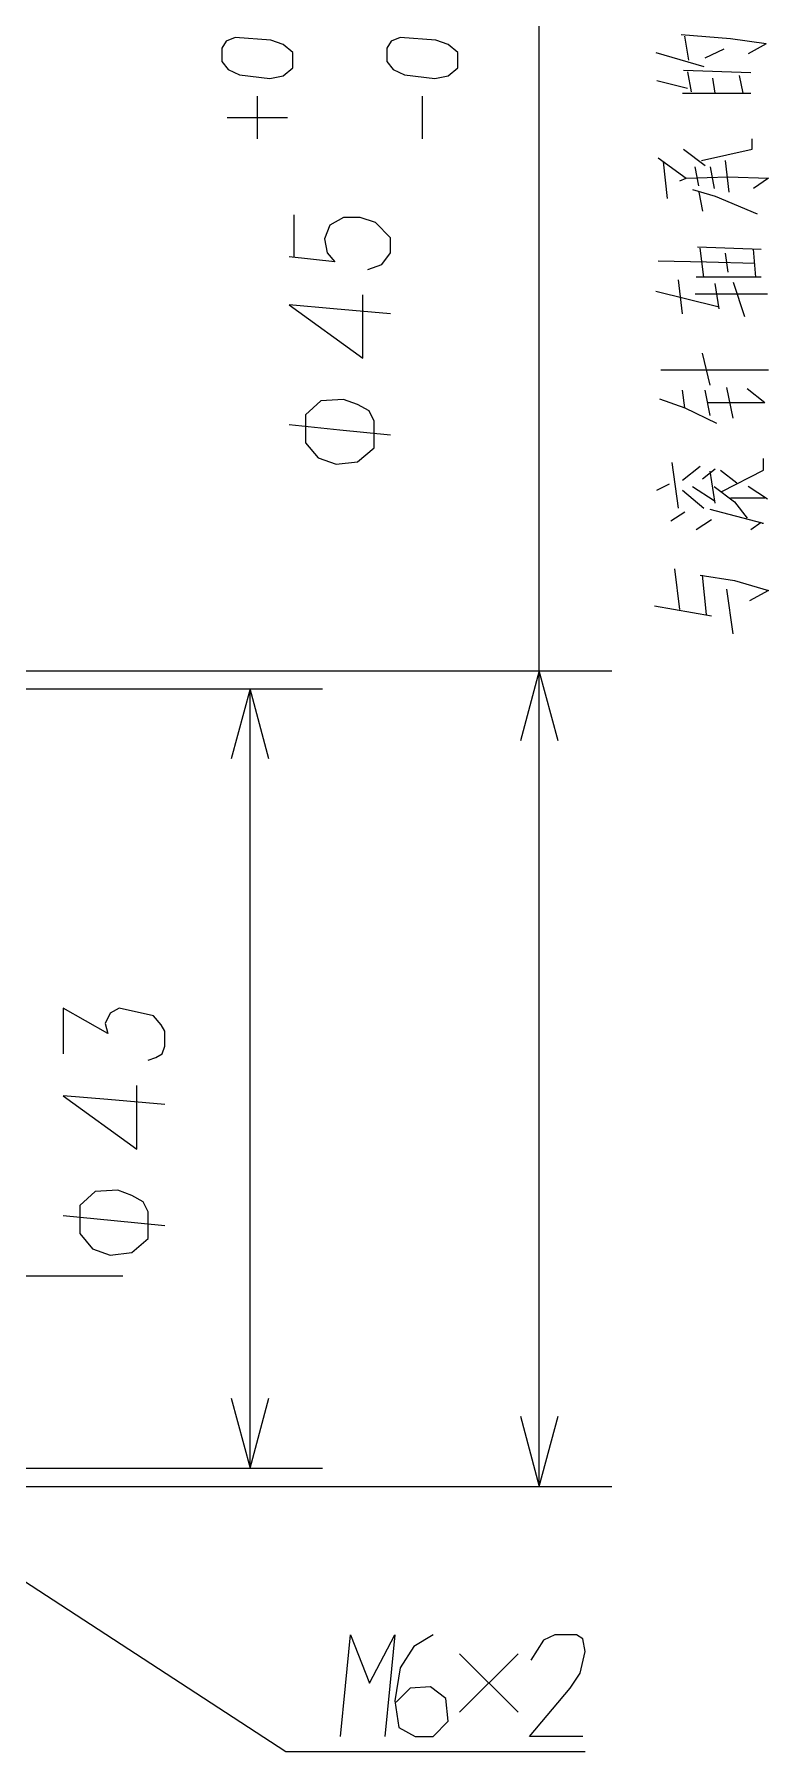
# Model space of a CAD drawing. Extents: x 0 to 297, y 0 to 210.
# Drawn here: x 138.02 to 158.27, y 121.38 to 168.76 of the extents above; entities that cross this region are included whole.
import ezdxf

# ---------------------------------------------------------------- set-up
doc = ezdxf.new("R2010")
doc.units = 0

msp = doc.modelspace()

# ---------------------------------------------------------------- linework, layer by layer
at = {"color": 255, "lineweight": 13}
for p, q in [((151.943, 128.699), (151.943, 180.679)), ((124.957, 151.199), (153.943, 151.199)), ((143.966, 129.199), (143.966, 150.699)), ((124.957, 128.699), (153.943, 128.699))]:
    msp.add_line(p, q, dxfattribs=at)
at = {"color": 255, "lineweight": 13, "ltscale": 0.262721}
for p, q in [((135.457, 150.699), (145.966, 150.699)), ((135.457, 129.199), (145.966, 129.199))]:
    msp.add_line(p, q, dxfattribs=at)
at = {"color": 255, "lineweight": 13, "ltscale": 0.379022}
msp.add_line((125.296, 134.511), (140.457, 134.511), dxfattribs=at)
at = {"color": 255, "lineweight": 13}
for points in [[(157.218, 168.639), (155.853, 168.744)], [(156.063, 168.044), (155.958, 168.709)], [(155.153, 168.254), (156.483, 167.869)], [(156.518, 168.114), (157.043, 168.359)], [(158.198, 168.499), (157.218, 168.639)], [(158.198, 168.499), (157.708, 168.219)], [(157.778, 167.694), (155.923, 167.764)], [(156.028, 167.729), (156.133, 167.169)], [(155.188, 167.484), (156.028, 167.274)], [(156.798, 167.134), (156.728, 167.554)], [(157.568, 167.134), (157.463, 167.624)], [(144.168, 165.878), (144.168, 167.054)], [(148.718, 165.878), (148.718, 167.054)], [(155.888, 167.134), (157.778, 167.134)], [(143.335, 166.466), (144.168, 166.466), (145.001, 166.466)], [(157.813, 165.594), (157.813, 165.874)], [(155.923, 165.594), (156.518, 165.139)], [(156.413, 165.279), (157.813, 165.594)], [(155.223, 165.349), (155.993, 164.789)], [(155.363, 165.244), (155.468, 164.229)], [(156.343, 164.579), (156.238, 165.104)], [(156.658, 165.104), (156.763, 164.509)], [(157.183, 164.404), (157.078, 165.279)], [(155.818, 164.719), (155.993, 164.789)], [(155.993, 164.789), (157.148, 164.824)], [(156.168, 164.474), (156.798, 164.299)], [(157.148, 164.824), (158.268, 164.789)], [(158.268, 164.789), (157.848, 164.509)], [(156.343, 164.404), (156.448, 163.879)], [(156.798, 164.299), (157.953, 163.809)], [(147.213, 162.273), (147.598, 162.413), (147.843, 162.728), (147.843, 163.148), (147.423, 163.568), (147.003, 163.708), (146.548, 163.708), (146.163, 163.498), (146.023, 163.113), (146.093, 162.728), (146.303, 162.483), (145.043, 162.623)], [(145.183, 162.623), (145.183, 163.778)], [(156.308, 162.899), (158.058, 162.829)], [(156.483, 162.059), (156.378, 162.864)], [(157.148, 162.199), (157.078, 162.724)], [(157.918, 162.059), (157.848, 162.829)], [(155.223, 162.514), (156.553, 162.479), (157.883, 162.444)], [(158.058, 162.059), (156.273, 162.059)], [(147.843, 161.048), (146.268, 161.188), (145.043, 161.293), (147.073, 159.823), (147.073, 161.573)], [(155.153, 161.674), (156.868, 161.254)], [(155.888, 161.044), (155.783, 161.989)], [(156.238, 161.604), (158.233, 161.604)], [(156.903, 161.184), (156.798, 161.884)], [(157.288, 161.919), (157.603, 160.974)], [(156.658, 159.084), (156.448, 159.959)], [(155.293, 159.504), (156.763, 159.504), (158.268, 159.504)], [(155.958, 158.454), (155.888, 158.944)], [(156.658, 158.244), (156.518, 158.944)], [(157.288, 158.174), (157.113, 159.014)], [(158.163, 158.594), (157.673, 158.979)], [(155.258, 158.699), (155.958, 158.454)], [(155.958, 158.454), (156.833, 158.034)], [(158.163, 158.594), (156.588, 158.594)], [(147.843, 157.703), (146.443, 157.843), (145.043, 157.983)], [(155.783, 155.689), (155.608, 156.949)], [(155.888, 156.459), (156.378, 156.844)], [(158.128, 156.739), (158.128, 157.054)], [(156.448, 156.494), (156.798, 156.774)], [(156.798, 155.829), (156.658, 156.704)], [(156.938, 156.739), (157.393, 156.389)], [(156.973, 156.144), (158.128, 156.739)], [(155.188, 156.179), (155.538, 156.354)], [(155.888, 156.179), (156.483, 155.689)], [(156.168, 156.284), (156.763, 155.899)], [(156.763, 156.284), (157.323, 155.864)], [(157.218, 155.969), (158.163, 155.969)], [(158.233, 155.934), (157.708, 156.284)], [(155.573, 155.339), (155.958, 155.584)], [(158.093, 155.269), (156.658, 155.654)], [(157.323, 155.864), (157.673, 155.409)], [(156.273, 155.094), (156.693, 155.374)], [(157.778, 155.094), (158.058, 155.304)], [(158.093, 155.269), (158.128, 155.269)], [(155.818, 152.889), (155.678, 154.009)], [(156.378, 153.834), (157.323, 153.694), (158.268, 153.414), (157.743, 153.134)], [(156.553, 152.749), (156.448, 153.834)], [(157.288, 152.224), (157.113, 153.449)], [(155.118, 152.994), (156.693, 152.714)], [(152.461, 149.267), (151.943, 151.199), (151.425, 149.267)], [(144.483, 148.767), (143.966, 150.699), (143.448, 148.767)], [(141.161, 140.456), (141.371, 140.526), (141.546, 140.631), (141.616, 140.841), (141.616, 141.261), (141.511, 141.436), (141.301, 141.681), (140.356, 141.891), (140.111, 141.751), (139.971, 141.471), (140.041, 141.191), (138.816, 141.891), (138.816, 140.631)], [(141.616, 139.231), (140.041, 139.371), (138.816, 139.476), (140.846, 138.006), (140.846, 139.756)], [(141.616, 135.886), (140.216, 136.026), (138.816, 136.166)], [(143.448, 131.131), (143.966, 129.199), (144.483, 131.131)], [(151.425, 130.631), (151.943, 128.699), (152.461, 130.631)], [(132.957, 129.202), (144.957, 121.379), (153.212, 121.379)], [(146.457, 121.799), (146.597, 123.199), (146.737, 124.599), (147.262, 123.269), (147.962, 124.599), (147.822, 123.199), (147.682, 121.799)], [(149.012, 124.599), (148.487, 124.284), (148.102, 123.689), (147.962, 122.779), (148.067, 122.044), (148.522, 121.799), (149.012, 121.799), (149.432, 122.219), (149.362, 122.849), (148.942, 123.164), (148.382, 123.129), (147.997, 122.744)], [(153.142, 121.799), (151.672, 121.799), (152.792, 123.129), (153.072, 123.549), (153.212, 124.144), (153.142, 124.494), (152.967, 124.599), (152.372, 124.599), (152.057, 124.459), (151.707, 123.899)], [(149.747, 122.464), (151.357, 124.074)], [(151.357, 122.464), (149.747, 124.074)]]:
    msp.add_lwpolyline(points, dxfattribs=at)
for points in [[(145.148, 168.254), (144.879, 168.475), (144.536, 168.597), (143.556, 168.671), (143.311, 168.573), (143.188, 168.377), (143.188, 168.009), (143.36, 167.789), (143.678, 167.642), (144.511, 167.544), (144.879, 167.617), (145.148, 167.838)], [(149.698, 168.254), (149.429, 168.475), (149.086, 168.597), (148.106, 168.671), (147.861, 168.573), (147.738, 168.377), (147.738, 168.009), (147.91, 167.789), (148.228, 167.642), (149.061, 167.544), (149.429, 167.617), (149.698, 167.838)], [(147.388, 157.353), (147.388, 158.088), (147.248, 158.368), (146.933, 158.543), (146.548, 158.683), (145.918, 158.648), (145.498, 158.263), (145.498, 157.493), (145.848, 157.073), (146.338, 156.898), (146.933, 156.968)], [(141.161, 135.536), (141.161, 136.271), (141.021, 136.551), (140.706, 136.726), (140.321, 136.866), (139.691, 136.831), (139.271, 136.446), (139.271, 135.676), (139.621, 135.256), (140.111, 135.081), (140.706, 135.151)]]:
    msp.add_lwpolyline(points, close=True, dxfattribs=at)

doc.saveas('drawing.dxf')
